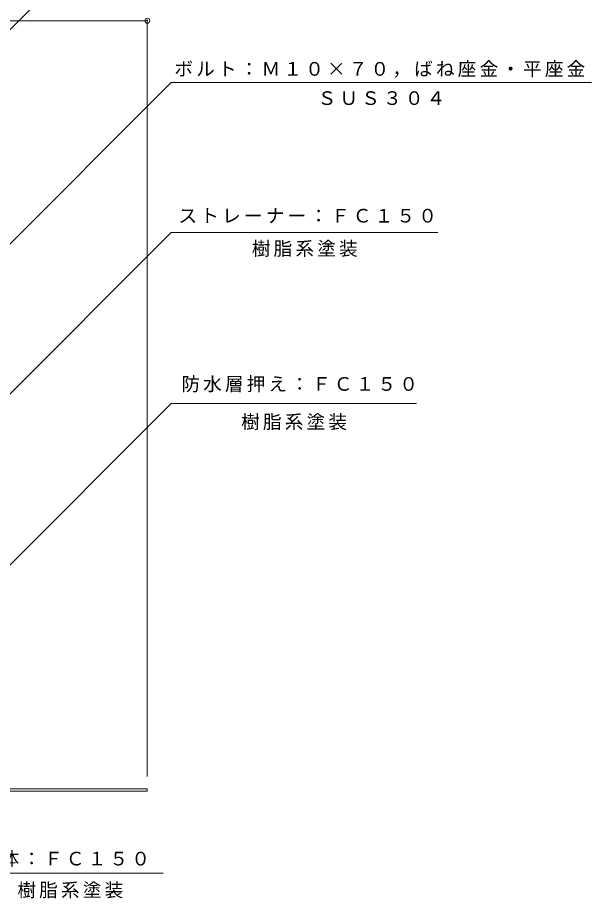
# Model space of a CAD drawing. Units: millimetres at full size, sheet at 1:4; details may follow other scales. Extents: x -452 to 532, y -549 to 519.
# Drawn here: x 162 to 532, y -438 to 130 of the extents above; entities that cross this region are included whole.
import ezdxf

# ---------------------------------------------------------------- set-up
doc = ezdxf.new("R2010")
doc.units = ezdxf.units.MM
doc.header["$LTSCALE"] = 4
doc.header["$PDMODE"] = 32
doc.header["$PDSIZE"] = 3.2
for name, color, linetype, lineweight in [('0-4_その他', 7, 'Continuous', 9), ('0-5_寸法', 7, 'Continuous', 9), ('0-8', 2, 'Continuous', 9)]:
    doc.layers.add(name, color=color, linetype=linetype, lineweight=lineweight)
doc.styles.add('ＭＳ ゴシック', font='')
doc.styles.get('ＭＳ ゴシック').set_extended_font_data('MS Gothic')

msp = doc.modelspace()

# ---------------------------------------------------------------- linework, layer by layer
at = {"layer": '0-4_その他'}
for p, q in [((90.484, 127.616), (245.484, 127.616)), ((245.484, 128.342), (245.484, -359.028))]:
    msp.add_line(p, q, dxfattribs=at)
msp.add_point((245.484, 127.616), dxfattribs=at)
at = {"layer": '0-5_寸法'}
for p, q in [((-125.403, -160.509), (203.211, 168.105)), ((-102.761, -275.775), (260.899, 87.886)), ((260.899, 87.886), (531.546, 87.886)), ((-4.601, -274.335), (260.899, -8.834)), ((432.705, -8.834), (260.899, -8.834)), ((55.129, -324.779), (260.899, -119.009)), ((418.963, -119.009), (260.899, -119.009)), ((135.763, -421.455), (255.784, -421.455))]:
    msp.add_line(p, q, dxfattribs=at)
at = {"layer": '0-8'}
for p, q in [((-114.516, -367.028), (245.484, -367.028)), ((245.484, -368.628), (-114.516, -368.628)), ((245.484, -367.028), (245.484, -368.628))]:
    msp.add_line(p, q, dxfattribs=at)

# ---------------------------------------------------------------- texts
at = {"layer": '0-5_寸法', "char_height": 8.798, "attachment_point": 7, "style": 'ＭＳ ゴシック'}
for s, insert in [('\\T1.17;ボルト：Ｍ１０×７０，ばね座金・平座金', (262.942, 90.925)), ('\\T1.17;ＳＵＳ３０４', (355.223, 73.211)), ('\\T1.17;ストレーナー：ＦＣ１５０', (265.571, -2.825)), ('\\T1.17;樹脂系塗装', (312.802, -24.539)), ('\\T1.17;防水層押え：ＦＣ１５０', (267.393, -111.691)), ('\\T1.17;樹脂系塗装', (305.931, -136.112)), ('\\T1.17;本体：ＦＣ１５０', (136.865, -417.386)), ('\\T1.17;樹脂系塗装', (161.773, -437.633))]:
    msp.add_mtext(s, dxfattribs=dict(at, insert=insert))

doc.saveas('drawing.dxf')
